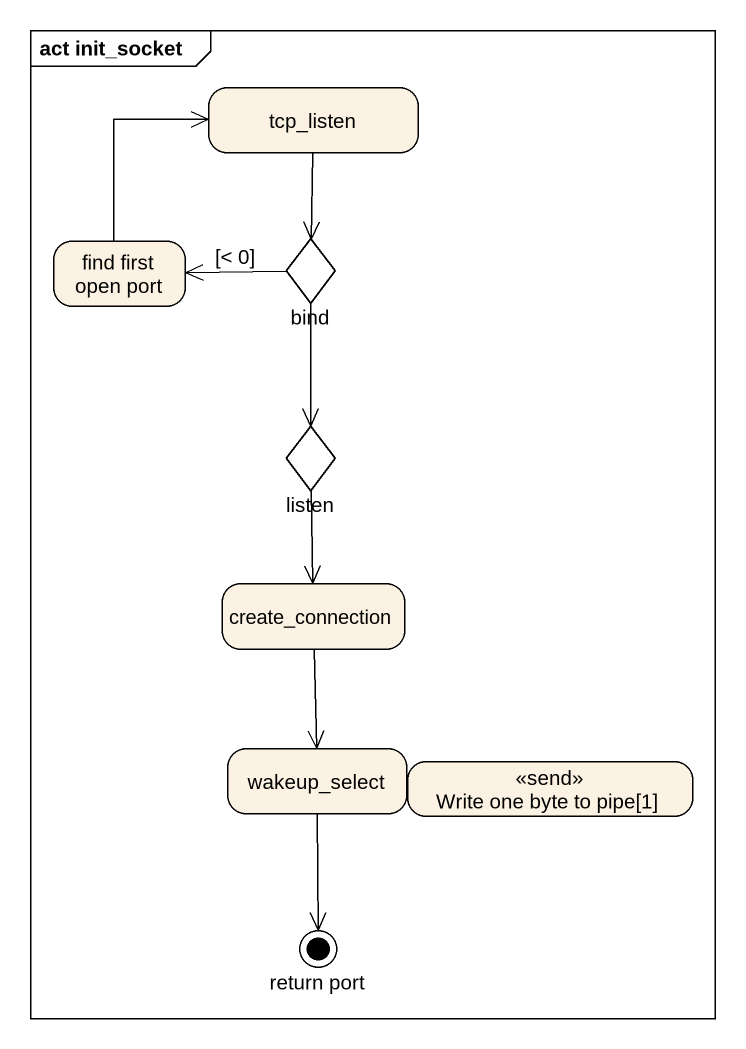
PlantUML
@startuml
mainframe act init_socket
hide empty description
state tcp_listen
state "find first open port" as find_first_open_port
state bind <<choice>>
state listen <<choice>>
state create_connection
state wakeup_select
state "Write one byte to pipe[1]" as Write_one_byte_to_pipe_1 <<send>>
state "return port" as return_port <<end>>
tcp_listen --> bind
find_first_open_port -up-> tcp_listen
bind -left-> find_first_open_port : [< 0]
bind --> listen
listen --> create_connection
create_connection --> wakeup_select
wakeup_select --> return_port
@enduml
